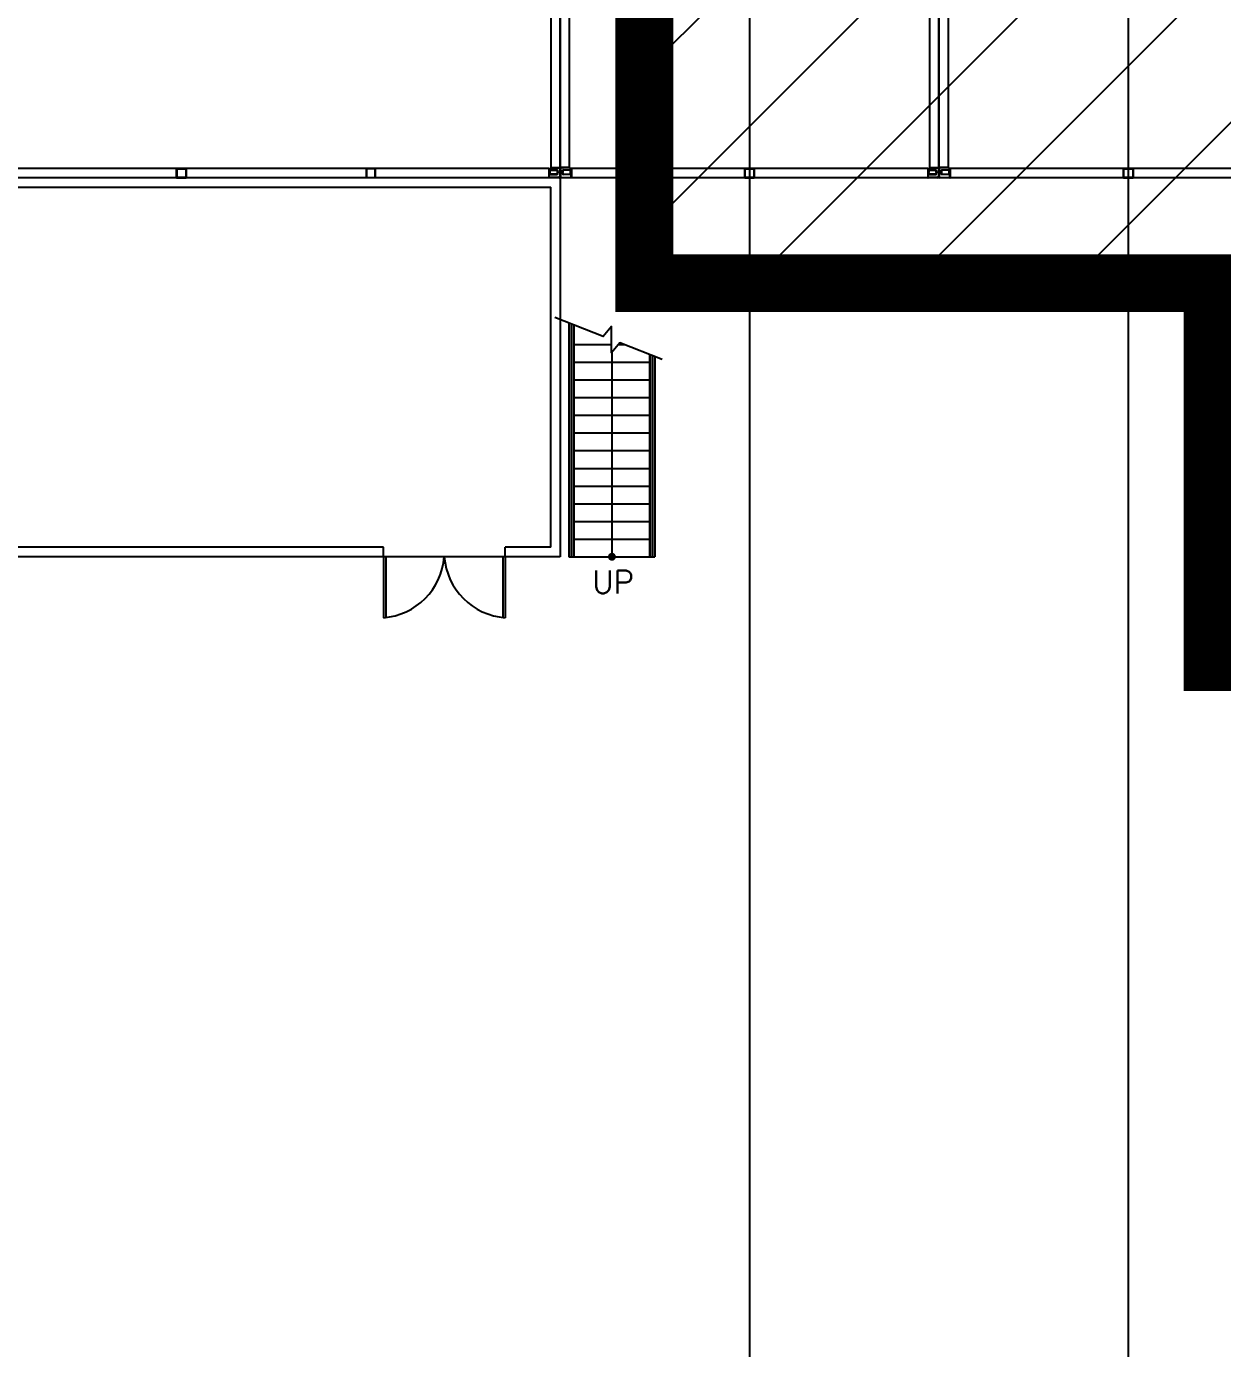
# Model space of a CAD drawing. Header units: millimetres. Extents: x 4080735 to 4152075, y -451436 to -400976.
# Drawn here: x 4144963 to 4146100, y -407620 to -406363 of the extents above; entities that cross this region are included whole.
import ezdxf
from ezdxf.enums import TextEntityAlignment as Align

# ---------------------------------------------------------------- set-up
doc = ezdxf.new("R2010")
doc.units = ezdxf.units.MM
doc.header["$LTSCALE"] = 60
for name, color, linetype in [('3', 3, 'Continuous'), ('DIM-SCALE', 7, 'Continuous'), ('SITE BOUNDARY-AP', 4, 'xxx')]:
    doc.layers.add(name, color=color, linetype=linetype)
doc.styles.add('Arial', font='arial.ttf')
doc.styles.add('RomanS', font='romans.shx', dxfattribs={"bigfont": 'whgtxt.shx'})
doc.styles.get("Standard").update_dxf_attribs({"font": 'romans.shx', "width": 0.75, "bigfont": 'whgtxt.shx'})
doc.linetypes.add('xxx', pattern='A,0.25,-0.022286,["xxx",Standard,S=0.1,R=0,X=0,Y=-0.035957],-0.221744', length=0.49403)
doc.dimstyles.new('일반도면_0050', dxfattribs={"dimtxt": 200, "dimasz": 200, "dimexe": 50, "dimexo": 250, "dimgap": 75, "dimtad": 1, "dimdec": 0, "dimzin": 0, "dimdsep": 46, "dimtxsty": 'Arial', "dimcen": -250, "dimclrd": 7, "dimclre": 7, "dimclrt": 2, "dimadec": 0, "dimazin": 0, "dimtfac": 1, "dimtdec": 0, "dimtix": 1, "dimtmove": 2, "dimatfit": 3, "dimfxl": 1, "dimtolj": 1, "dimtzin": 0, "dimarcsym": 0})

# ---------------------------------------------------------------- blocks, each defined once
blk = doc.blocks.new('KEY PLAN_NEW')
at = {"color": 253}
for p, q in [((-1706.86, -1435.18), (-1706.86, -1488.7)), ((-1703.86, -1431.94, 46), (-1703.86, -1491.94, 46)), ((-1700.86, -1488.7), (-1700.86, -1435.18)), ((-1586.86, -1435.18), (-1586.86, -1488.7)), ((-1580.86, -1488.7), (-1580.86, -1435.18)), ((-1707.42, -1488.94, 46), (-2000.3, -1488.94, 46)), ((-1825.36, -1491.94, 46), (-1825.36, -1488.94, 46)), ((-1822.36, -1488.94, 46), (-1825.36, -1488.94, 46)), ((-1825.24, -1489.06, 46), (-1822.48, -1489.06, 46)), ((-1825.24, -1489.06, 46), (-1822.48, -1489.06, 46)), ((-1825.24, -1491.82, 46), (-1825.24, -1489.06, 46)), ((-1822.48, -1489.06, 46), (-1822.48, -1491.82, 46)), ((-1822.36, -1488.94, 46), (-1822.36, -1491.94, 46)), ((-1765.36, -1488.94, 46), (-1765.36, -1491.94, 46)), ((-1765.36, -1488.94, 46), (-1762.36, -1488.94, 46)), ((-1762.48, -1489.06, 46), (-1765.24, -1489.06, 46)), ((-1762.48, -1489.06, 46), (-1765.24, -1489.06, 46)), ((-1765.24, -1489.06, 46), (-1765.24, -1491.82, 46)), ((-1762.48, -1491.82, 46), (-1762.48, -1489.06, 46)), ((-1762.36, -1491.94, 46), (-1762.36, -1488.94, 46)), ((-1707.42, -1488.94, 46), (-1706.86, -1488.94, 46)), ((-1706.86, -1488.7, 46), (-1706.86, -1488.94, 46)), ((-1700.86, -1488.7), (-1700.86, -1488.94)), ((-1700.3, -1488.94), (-1700.86, -1488.94)), ((-1587.42, -1488.94), (-1700.3, -1488.94)), ((-1645.36, -1491.94), (-1645.36, -1488.94)), ((-1642.36, -1488.94), (-1645.36, -1488.94)), ((-1645.24, -1489.06), (-1642.48, -1489.06)), ((-1645.24, -1489.06), (-1642.48, -1489.06)), ((-1645.24, -1491.82), (-1645.24, -1489.06)), ((-1642.48, -1489.06), (-1642.48, -1491.82)), ((-1642.36, -1488.94), (-1642.36, -1491.94)), ((-1587.42, -1488.94), (-1586.86, -1488.94)), ((-1586.86, -1488.7), (-1586.86, -1488.94)), ((-1580.86, -1488.7), (-1580.86, -1488.94)), ((-1580.3, -1488.94), (-1580.86, -1488.94)), ((-1287.42, -1488.94), (-1580.3, -1488.94)), ((-1525.36, -1491.94), (-1525.36, -1488.94)), ((-1522.36, -1488.94), (-1525.36, -1488.94)), ((-1525.24, -1489.06), (-1522.48, -1489.06)), ((-1525.24, -1489.06), (-1522.48, -1489.06)), ((-1525.24, -1491.82), (-1525.24, -1489.06)), ((-1522.48, -1489.06), (-1522.48, -1491.82)), ((-1522.36, -1488.94), (-1522.36, -1491.94)), ((-1703.86, -1491.94, 46), (-2123.86, -1491.94, 46)), ((-1825.36, -1491.94, 46), (-1822.36, -1491.94, 46)), ((-1822.48, -1491.82, 46), (-1825.24, -1491.82, 46)), ((-1762.36, -1491.94, 46), (-1765.36, -1491.94, 46)), ((-1765.24, -1491.82, 46), (-1762.48, -1491.82, 46)), ((-1703.86, -1491.94, 46), (-1703.86, -1611.94, 46)), ((-1645.36, -1491.94), (-1642.36, -1491.94)), ((-1642.48, -1491.82), (-1645.24, -1491.82)), ((-1525.36, -1491.94), (-1522.36, -1491.94)), ((-1522.48, -1491.82), (-1525.24, -1491.82)), ((-2120.86, -1494.94, 46), (-1706.86, -1494.94, 46)), ((-1706.86, -1608.94, 46), (-1706.86, -1494.94, 46)), ((-1700.33, -1538.2, 46), (-1700.33, -1611.94, 46)), ((-1699.61, -1538.48, 46), (-1699.61, -1611.94, 46)), ((-1699.46, -1544.74, 46), (-1687.62, -1544.74, 46)), ((-1685.35, -1544.74, 46), (-1683.63, -1544.74, 46)), ((-1687.46, -1547.21, 46), (-1687.46, -1611.94, 46)), ((-1675.31, -1548, 46), (-1675.31, -1611.94, 46)), ((-1674.6, -1548.28, 46), (-1674.6, -1611.94, 46)), ((-1699.46, -1550.34, 46), (-1675.46, -1550.34, 46)), ((-1699.46, -1555.94, 46), (-1675.46, -1555.94, 46)), ((-1699.46, -1561.54, 46), (-1675.46, -1561.54, 46)), ((-1699.46, -1567.14, 46), (-1675.46, -1567.14, 46)), ((-1699.46, -1572.74, 46), (-1675.46, -1572.74, 46)), ((-1699.46, -1578.34, 46), (-1675.46, -1578.34, 46)), ((-1699.46, -1583.94, 46), (-1675.46, -1583.94, 46)), ((-1699.46, -1589.54, 46), (-1675.46, -1589.54, 46)), ((-1699.46, -1595.14, 46), (-1675.46, -1595.14, 46)), ((-1699.46, -1600.74, 46), (-1675.46, -1600.74, 46)), ((-1699.46, -1606.34, 46), (-1675.46, -1606.34, 46)), ((-1703.86, -1611.94, 46), (-2123.86, -1611.94, 46)), ((-1759.86, -1608.94, 46), (-2120.86, -1608.94, 46)), ((-1759.86, -1611.94, 46), (-1759.86, -1608.94, 46)), ((-1759.86, -1611.94, 46), (-1759.86, -1631.24, 46)), ((-1759.06, -1611.94, 46), (-1759.06, -1631.17, 46)), ((-1722.06, -1611.94, 46), (-1722.06, -1631.17, 46)), ((-1706.86, -1608.94, 46), (-1721.26, -1608.94, 46)), ((-1721.26, -1611.94, 46), (-1721.26, -1608.94, 46)), ((-1721.26, -1611.94, 46), (-1721.26, -1631.24, 46))]:
    blk.add_line(p, q, dxfattribs=at)
at = {"color": 253, "linetype": 'Continuous'}
for p, q in [((-1707.42, -1488.94, 46), (-1707.42, -1491.94, 46)), ((-1707.3, -1491.82, 46), (-1707.3, -1488.94, 46)), ((-1704.76, -1489.41, 46), (-1707.02, -1489.41, 46)), ((-1706.96, -1489.53, 46), (-1704.83, -1489.53, 46)), ((-1706.86, -1488.7, 46), (-1703.86, -1488.7, 46)), ((-1706.86, -1488.82, 46), (-1703.98, -1488.82, 46)), ((-1703.98, -1488.7, 46), (-1703.98, -1488.82, 46)), ((-1703.86, -1488.82, 46), (-1703.98, -1488.82, 46)), ((-1703.98, -1488.82, 46), (-1703.98, -1491.53, 46)), ((-1700.86, -1488.7), (-1703.86, -1488.7)), ((-1703.86, -1488.82), (-1703.74, -1488.82)), ((-1703.74, -1488.7), (-1703.74, -1488.82)), ((-1700.86, -1488.82), (-1703.74, -1488.82)), ((-1703.74, -1488.82), (-1703.74, -1491.53)), ((-1702.96, -1489.41), (-1700.7, -1489.41)), ((-1700.77, -1489.53), (-1702.9, -1489.53)), ((-1700.42, -1491.82), (-1700.42, -1488.94)), ((-1700.3, -1488.94), (-1700.3, -1491.94)), ((-1587.42, -1488.94), (-1587.42, -1491.94)), ((-1587.3, -1491.82), (-1587.3, -1488.94)), ((-1584.76, -1489.41), (-1587.02, -1489.41)), ((-1586.96, -1489.53), (-1584.83, -1489.53)), ((-1586.86, -1488.7), (-1583.86, -1488.7)), ((-1586.86, -1488.82), (-1583.98, -1488.82)), ((-1583.98, -1488.7), (-1583.98, -1488.82)), ((-1583.86, -1488.82), (-1583.98, -1488.82)), ((-1583.98, -1488.82), (-1583.98, -1491.53)), ((-1580.86, -1488.7), (-1583.86, -1488.7)), ((-1583.86, -1488.82), (-1583.74, -1488.82)), ((-1583.74, -1488.7), (-1583.74, -1488.82)), ((-1580.86, -1488.82), (-1583.74, -1488.82)), ((-1583.74, -1488.82), (-1583.74, -1491.53)), ((-1582.96, -1489.41), (-1580.7, -1489.41)), ((-1580.77, -1489.53), (-1582.9, -1489.53)), ((-1580.42, -1491.82), (-1580.42, -1488.94)), ((-1580.3, -1488.94), (-1580.3, -1491.94)), ((-1707.42, -1491.82, 46), (-1707.3, -1491.82, 46)), ((-1707.3, -1491.82, 46), (-1707.3, -1491.94, 46)), ((-1704.27, -1491.82, 46), (-1707.3, -1491.82, 46)), ((-1707.02, -1490.92, 46), (-1704.76, -1490.92, 46)), ((-1704.83, -1490.8, 46), (-1706.96, -1490.8, 46)), ((-1704.27, -1491.82, 46), (-1704.27, -1491.94, 46)), ((-1703.98, -1491.53, 46), (-1703.86, -1491.53, 46)), ((-1703.98, -1491.82, 46), (-1703.98, -1491.82, 46)), ((-1703.98, -1491.82, 46), (-1703.98, -1491.82, 46)), ((-1703.74, -1491.53), (-1703.86, -1491.53)), ((-1703.74, -1491.82), (-1703.74, -1491.82)), ((-1703.74, -1491.82), (-1703.74, -1491.82)), ((-1703.45, -1491.82), (-1703.45, -1491.94)), ((-1703.45, -1491.82), (-1700.42, -1491.82)), ((-1700.7, -1490.92), (-1702.96, -1490.92)), ((-1702.9, -1490.8), (-1700.77, -1490.8)), ((-1700.3, -1491.82), (-1700.42, -1491.82)), ((-1700.42, -1491.82), (-1700.42, -1491.94)), ((-1587.42, -1491.82), (-1587.3, -1491.82)), ((-1587.3, -1491.82), (-1587.3, -1491.94)), ((-1584.27, -1491.82), (-1587.3, -1491.82)), ((-1587.02, -1490.92), (-1584.76, -1490.92)), ((-1584.83, -1490.8), (-1586.96, -1490.8)), ((-1584.27, -1491.82), (-1584.27, -1491.94)), ((-1583.98, -1491.53), (-1583.86, -1491.53)), ((-1583.98, -1491.82), (-1583.98, -1491.82)), ((-1583.98, -1491.82), (-1583.98, -1491.82)), ((-1583.74, -1491.53), (-1583.86, -1491.53)), ((-1583.74, -1491.82), (-1583.74, -1491.82)), ((-1583.74, -1491.82), (-1583.74, -1491.82)), ((-1583.45, -1491.82), (-1583.45, -1491.94)), ((-1583.45, -1491.82), (-1580.42, -1491.82)), ((-1580.7, -1490.92), (-1582.96, -1490.92)), ((-1582.9, -1490.8), (-1580.77, -1490.8)), ((-1580.3, -1491.82), (-1580.42, -1491.82)), ((-1580.42, -1491.82), (-1580.42, -1491.94))]:
    blk.add_line(p, q, dxfattribs=at)
at = {"color": 253}
for points in [[(-1703.86, -1491.94), (-1703.86, -1431.94), (-1583.86, -1431.94), (-1583.86, -1491.94)], [(-1583.86, -1491.94), (-1583.86, -1431.94), (-1283.86, -1431.94), (-1283.86, -1491.94)]]:
    blk.add_lwpolyline(points, close=True, dxfattribs=at)
at = {"color": 253, "elevation": 46}
for points in [[(-1703.86, -1491.94), (-2003.86, -1491.94)], [(-1671.55, -1549.48), (-1684.92, -1544.24), (-1687.62, -1547.4), (-1687.62, -1538.98), (-1690.28, -1542.14), (-1705.55, -1536.16)], [(-1701.06, -1537.92), (-1701.06, -1611.94)], [(-1699.46, -1611.94), (-1699.46, -1538.54)], [(-1675.46, -1611.94), (-1675.46, -1547.95)], [(-1673.86, -1548.57), (-1673.86, -1611.94)], [(-1701.06, -1611.94), (-1673.86, -1611.94)]]:
    blk.add_lwpolyline(points, dxfattribs=at)
blk.add_lwpolyline([(-1687.46, -1547.21, 0, 2, 0), (-1687.46, -1553.21, 0, 0, 0), (-1687.46, -1550.39, 0, 0, 0)], format="xyseb", dxfattribs=at)
at = {"color": 253, "const_width": 1.25, "elevation": 46}
blk.add_lwpolyline([(-1686.84, -1611.94, 1), (-1688.09, -1611.94, 1)], format="xyb", close=True, dxfattribs=at)
at = {"color": 253, "linetype": 'Continuous'}
for centre, radius, start, end in [((-1705.89, -1490.16, 46), 1.36, 146.2792, 213.7208), ((-1705.89, -1490.16, 46), 1.24, 149.1964, 210.8036), ((-1705.89, -1490.16, 46), 1.24, 329.1964, 30.8036), ((-1705.89, -1490.16, 46), 1.36, 326.2792, 33.7208), ((-1703.98, -1488.82, 46), 0.12, 0, 90), ((-1703.74, -1488.82), 0.12, 90, 180), ((-1701.83, -1490.16), 1.36, 146.2792, 213.7208), ((-1701.83, -1490.16), 1.24, 149.1964, 210.8036), ((-1701.83, -1490.16), 1.24, 329.1964, 30.8036), ((-1701.83, -1490.16), 1.36, 326.2792, 33.7208), ((-1585.89, -1490.16), 1.36, 146.2792, 213.7208), ((-1585.89, -1490.16), 1.24, 149.1964, 210.8036), ((-1585.89, -1490.16), 1.24, 329.1964, 30.8036), ((-1585.89, -1490.16), 1.36, 326.2792, 33.7208), ((-1583.98, -1488.82), 0.12, 0, 90), ((-1583.74, -1488.82), 0.12, 90, 180), ((-1581.83, -1490.16), 1.36, 146.2792, 213.7208), ((-1581.83, -1490.16), 1.24, 149.1964, 210.8036), ((-1581.83, -1490.16), 1.24, 329.1964, 30.8036), ((-1581.83, -1490.16), 1.36, 326.2792, 33.7208), ((-1707.3, -1491.82, 46), 0.12, 180, 270), ((-1704.27, -1491.53, 46), 0.41, 270, 0), ((-1704.27, -1491.53, 46), 0.29, 270, 0), ((-1703.45, -1491.53), 0.41, 180, 270), ((-1703.45, -1491.53), 0.29, 180, 270), ((-1700.42, -1491.82), 0.12, 270, 0), ((-1587.3, -1491.82), 0.12, 180, 270), ((-1584.27, -1491.53), 0.41, 270, 0), ((-1584.27, -1491.53), 0.29, 270, 0), ((-1583.45, -1491.53), 0.41, 180, 270), ((-1583.45, -1491.53), 0.29, 180, 270), ((-1580.42, -1491.82), 0.12, 270, 0)]:
    blk.add_arc(centre, radius, start, end, dxfattribs=at)
at = {"color": 253}
for centre, start, end in [((-1761.42, -1610.39, 46), 274.2611, 355.7389), ((-1719.71, -1610.39, 46), 184.2611, 265.7389)]:
    blk.add_arc(centre, 20.91, start, end, dxfattribs=at)
at = {"color": 253, "linetype": 'Continuous'}
for points, knots in [([(-1706.96, -1489.53, 46), (-1706.96, -1489.53, 46), (-1706.96, -1489.53, 46), (-1706.96, -1489.53, 46), (-1706.96, -1489.53, 46), (-1706.96, -1489.53, 46), (-1706.96, -1489.52, 46), (-1706.96, -1489.52, 46), (-1706.96, -1489.52, 46), (-1706.96, -1489.52, 46), (-1706.96, -1489.52, 46), (-1706.96, -1489.52, 46), (-1706.96, -1489.52, 46), (-1706.96, -1489.51, 46), (-1706.97, -1489.51, 46), (-1706.97, -1489.51, 46), (-1706.97, -1489.51, 46), (-1706.97, -1489.51, 46), (-1706.97, -1489.51, 46), (-1706.97, -1489.51, 46), (-1706.97, -1489.5, 46), (-1706.97, -1489.5, 46), (-1706.98, -1489.5, 46), (-1706.98, -1489.49, 46), (-1706.98, -1489.49, 46), (-1706.98, -1489.49, 46), (-1706.98, -1489.49, 46), (-1706.98, -1489.48, 46), (-1706.98, -1489.48, 46), (-1706.98, -1489.48, 46), (-1706.98, -1489.48, 46), (-1706.99, -1489.48, 46), (-1706.99, -1489.47, 46), (-1706.99, -1489.47, 46), (-1707, -1489.46, 46), (-1707, -1489.46, 46), (-1707, -1489.45, 46), (-1707, -1489.45, 46), (-1707, -1489.45, 46), (-1707, -1489.45, 46), (-1707, -1489.45, 46), (-1707, -1489.44, 46), (-1707.01, -1489.44, 46), (-1707.01, -1489.43, 46), (-1707.01, -1489.43, 46), (-1707.02, -1489.42, 46), (-1707.02, -1489.42, 46), (-1707.02, -1489.42, 46), (-1707.02, -1489.41, 46), (-1707.02, -1489.41, 46), (-1707.02, -1489.41, 46), (-1707.02, -1489.41, 46), (-1707.02, -1489.41, 46), (-1707.02, -1489.41, 46)], [0, 0, 0, 0, 0.06206, 0.12459, 0.12459, 0.155854, 0.155854, 0.171487, 0.171487, 0.187119, 0.187119, 0.249648, 0.249648, 0.312178, 0.312178, 0.343442, 0.343442, 0.359075, 0.359075, 0.374707, 0.374707, 0.437236, 0.437236, 0.499766, 0.499766, 0.53103, 0.53103, 0.546663, 0.546663, 0.562295, 0.562295, 0.624824, 0.624824, 0.687353, 0.687353, 0.749883, 0.749883, 0.765515, 0.765515, 0.781147, 0.781147, 0.812412, 0.812412, 0.874941, 0.874941, 0.937471, 0.937471, 0.968735, 0.968735, 0.984368, 0.992184, 0.992184, 1, 1, 1, 1]), ([(-1704.83, -1489.53, 46), (-1704.83, -1489.53, 46), (-1704.83, -1489.53, 46), (-1704.83, -1489.53, 46), (-1704.82, -1489.53, 46), (-1704.82, -1489.53, 46), (-1704.82, -1489.52, 46), (-1704.82, -1489.52, 46), (-1704.82, -1489.52, 46), (-1704.82, -1489.52, 46), (-1704.82, -1489.52, 46), (-1704.82, -1489.52, 46), (-1704.82, -1489.52, 46), (-1704.82, -1489.51, 46), (-1704.82, -1489.51, 46), (-1704.82, -1489.51, 46), (-1704.82, -1489.51, 46), (-1704.82, -1489.51, 46), (-1704.81, -1489.51, 46), (-1704.81, -1489.51, 46), (-1704.81, -1489.5, 46), (-1704.81, -1489.5, 46), (-1704.81, -1489.5, 46), (-1704.81, -1489.49, 46), (-1704.8, -1489.49, 46), (-1704.8, -1489.49, 46), (-1704.8, -1489.49, 46), (-1704.8, -1489.48, 46), (-1704.8, -1489.48, 46), (-1704.8, -1489.48, 46), (-1704.8, -1489.48, 46), (-1704.8, -1489.48, 46), (-1704.79, -1489.47, 46), (-1704.79, -1489.47, 46), (-1704.79, -1489.46, 46), (-1704.79, -1489.46, 46), (-1704.78, -1489.45, 46), (-1704.78, -1489.45, 46), (-1704.78, -1489.45, 46), (-1704.78, -1489.45, 46), (-1704.78, -1489.45, 46), (-1704.78, -1489.44, 46), (-1704.78, -1489.44, 46), (-1704.77, -1489.43, 46), (-1704.77, -1489.43, 46), (-1704.77, -1489.42, 46), (-1704.77, -1489.42, 46), (-1704.76, -1489.42, 46), (-1704.76, -1489.41, 46), (-1704.76, -1489.41, 46), (-1704.76, -1489.41, 46), (-1704.76, -1489.41, 46), (-1704.76, -1489.41, 46), (-1704.76, -1489.41, 46)], [0, 0, 0, 0, 0.06206, 0.12459, 0.12459, 0.155854, 0.155854, 0.171487, 0.171487, 0.187119, 0.187119, 0.249648, 0.249648, 0.312178, 0.312178, 0.343442, 0.343442, 0.359075, 0.359075, 0.374707, 0.374707, 0.437236, 0.437236, 0.499766, 0.499766, 0.53103, 0.53103, 0.546663, 0.546663, 0.562295, 0.562295, 0.624824, 0.624824, 0.687353, 0.687353, 0.749883, 0.749883, 0.765515, 0.765515, 0.781147, 0.781147, 0.812412, 0.812412, 0.874941, 0.874941, 0.937471, 0.937471, 0.968735, 0.968735, 0.984368, 0.992184, 0.992184, 1, 1, 1, 1]), ([(-1702.9, -1489.53), (-1702.9, -1489.53, 46), (-1702.9, -1489.53, 46), (-1702.9, -1489.53, 46), (-1702.9, -1489.53, 46), (-1702.9, -1489.53, 46), (-1702.9, -1489.52, 46), (-1702.9, -1489.52, 46), (-1702.9, -1489.52, 46), (-1702.9, -1489.52, 46), (-1702.9, -1489.52, 46), (-1702.9, -1489.52, 46), (-1702.9, -1489.52, 46), (-1702.9, -1489.51, 46), (-1702.91, -1489.51, 46), (-1702.91, -1489.51, 46), (-1702.91, -1489.51, 46), (-1702.91, -1489.51, 46), (-1702.91, -1489.51, 46), (-1702.91, -1489.51, 46), (-1702.91, -1489.5, 46), (-1702.91, -1489.5, 46), (-1702.92, -1489.5, 46), (-1702.92, -1489.49, 46), (-1702.92, -1489.49, 46), (-1702.92, -1489.49, 46), (-1702.92, -1489.49, 46), (-1702.92, -1489.48, 46), (-1702.92, -1489.48, 46), (-1702.92, -1489.48, 46), (-1702.92, -1489.48, 46), (-1702.93, -1489.48, 46), (-1702.93, -1489.47, 46), (-1702.93, -1489.47, 46), (-1702.94, -1489.46, 46), (-1702.94, -1489.46, 46), (-1702.94, -1489.45, 46), (-1702.94, -1489.45, 46), (-1702.94, -1489.45, 46), (-1702.94, -1489.45, 46), (-1702.94, -1489.45, 46), (-1702.94, -1489.44, 46), (-1702.95, -1489.44, 46), (-1702.95, -1489.43, 46), (-1702.95, -1489.43, 46), (-1702.95, -1489.42, 46), (-1702.96, -1489.42, 46), (-1702.96, -1489.42, 46), (-1702.96, -1489.41, 46), (-1702.96, -1489.41, 46), (-1702.96, -1489.41, 46), (-1702.96, -1489.41, 46), (-1702.96, -1489.41, 46), (-1702.96, -1489.41, 46)], [0, 0, 0, 0, 0.06206, 0.12459, 0.12459, 0.155854, 0.155854, 0.171487, 0.171487, 0.187119, 0.187119, 0.249648, 0.249648, 0.312178, 0.312178, 0.343442, 0.343442, 0.359075, 0.359075, 0.374707, 0.374707, 0.437236, 0.437236, 0.499766, 0.499766, 0.53103, 0.53103, 0.546663, 0.546663, 0.562295, 0.562295, 0.624824, 0.624824, 0.687353, 0.687353, 0.749883, 0.749883, 0.765515, 0.765515, 0.781147, 0.781147, 0.812412, 0.812412, 0.874941, 0.874941, 0.937471, 0.937471, 0.968735, 0.968735, 0.984368, 0.992184, 0.992184, 1, 1, 1, 1]), ([(-1700.77, -1489.53), (-1700.77, -1489.53, 46), (-1700.77, -1489.53, 46), (-1700.77, -1489.53, 46), (-1700.76, -1489.53, 46), (-1700.76, -1489.53, 46), (-1700.76, -1489.52, 46), (-1700.76, -1489.52, 46), (-1700.76, -1489.52, 46), (-1700.76, -1489.52, 46), (-1700.76, -1489.52, 46), (-1700.76, -1489.52, 46), (-1700.76, -1489.52, 46), (-1700.76, -1489.51, 46), (-1700.76, -1489.51, 46), (-1700.76, -1489.51, 46), (-1700.76, -1489.51, 46), (-1700.76, -1489.51, 46), (-1700.75, -1489.51, 46), (-1700.75, -1489.51, 46), (-1700.75, -1489.5, 46), (-1700.75, -1489.5, 46), (-1700.75, -1489.5, 46), (-1700.75, -1489.49, 46), (-1700.74, -1489.49, 46), (-1700.74, -1489.49, 46), (-1700.74, -1489.49, 46), (-1700.74, -1489.48, 46), (-1700.74, -1489.48, 46), (-1700.74, -1489.48, 46), (-1700.74, -1489.48, 46), (-1700.74, -1489.48, 46), (-1700.73, -1489.47, 46), (-1700.73, -1489.47, 46), (-1700.73, -1489.46, 46), (-1700.73, -1489.46, 46), (-1700.72, -1489.45, 46), (-1700.72, -1489.45, 46), (-1700.72, -1489.45, 46), (-1700.72, -1489.45, 46), (-1700.72, -1489.45, 46), (-1700.72, -1489.44, 46), (-1700.72, -1489.44, 46), (-1700.71, -1489.43, 46), (-1700.71, -1489.43, 46), (-1700.71, -1489.42, 46), (-1700.71, -1489.42, 46), (-1700.7, -1489.42, 46), (-1700.7, -1489.41, 46), (-1700.7, -1489.41, 46), (-1700.7, -1489.41, 46), (-1700.7, -1489.41, 46), (-1700.7, -1489.41, 46), (-1700.7, -1489.41, 46)], [0, 0, 0, 0, 0.06206, 0.12459, 0.12459, 0.155854, 0.155854, 0.171487, 0.171487, 0.187119, 0.187119, 0.249648, 0.249648, 0.312178, 0.312178, 0.343442, 0.343442, 0.359075, 0.359075, 0.374707, 0.374707, 0.437236, 0.437236, 0.499766, 0.499766, 0.53103, 0.53103, 0.546663, 0.546663, 0.562295, 0.562295, 0.624824, 0.624824, 0.687353, 0.687353, 0.749883, 0.749883, 0.765515, 0.765515, 0.781147, 0.781147, 0.812412, 0.812412, 0.874941, 0.874941, 0.937471, 0.937471, 0.968735, 0.968735, 0.984368, 0.992184, 0.992184, 1, 1, 1, 1]), ([(-1586.96, -1489.53), (-1586.96, -1489.53, 46), (-1586.96, -1489.53, 46), (-1586.96, -1489.53, 46), (-1586.96, -1489.53, 46), (-1586.96, -1489.53, 46), (-1586.96, -1489.52, 46), (-1586.96, -1489.52, 46), (-1586.96, -1489.52, 46), (-1586.96, -1489.52, 46), (-1586.96, -1489.52, 46), (-1586.96, -1489.52, 46), (-1586.96, -1489.52, 46), (-1586.96, -1489.51, 46), (-1586.97, -1489.51, 46), (-1586.97, -1489.51, 46), (-1586.97, -1489.51, 46), (-1586.97, -1489.51, 46), (-1586.97, -1489.51, 46), (-1586.97, -1489.51, 46), (-1586.97, -1489.5, 46), (-1586.97, -1489.5, 46), (-1586.98, -1489.5, 46), (-1586.98, -1489.49, 46), (-1586.98, -1489.49, 46), (-1586.98, -1489.49, 46), (-1586.98, -1489.49, 46), (-1586.98, -1489.48, 46), (-1586.98, -1489.48, 46), (-1586.98, -1489.48, 46), (-1586.98, -1489.48, 46), (-1586.99, -1489.48, 46), (-1586.99, -1489.47, 46), (-1586.99, -1489.47, 46), (-1587, -1489.46, 46), (-1587, -1489.46, 46), (-1587, -1489.45, 46), (-1587, -1489.45, 46), (-1587, -1489.45, 46), (-1587, -1489.45, 46), (-1587, -1489.45, 46), (-1587, -1489.44, 46), (-1587.01, -1489.44, 46), (-1587.01, -1489.43, 46), (-1587.01, -1489.43, 46), (-1587.02, -1489.42, 46), (-1587.02, -1489.42, 46), (-1587.02, -1489.42, 46), (-1587.02, -1489.41, 46), (-1587.02, -1489.41, 46), (-1587.02, -1489.41, 46), (-1587.02, -1489.41, 46), (-1587.02, -1489.41, 46), (-1587.02, -1489.41, 46)], [0, 0, 0, 0, 0.06206, 0.12459, 0.12459, 0.155854, 0.155854, 0.171487, 0.171487, 0.187119, 0.187119, 0.249648, 0.249648, 0.312178, 0.312178, 0.343442, 0.343442, 0.359075, 0.359075, 0.374707, 0.374707, 0.437236, 0.437236, 0.499766, 0.499766, 0.53103, 0.53103, 0.546663, 0.546663, 0.562295, 0.562295, 0.624824, 0.624824, 0.687353, 0.687353, 0.749883, 0.749883, 0.765515, 0.765515, 0.781147, 0.781147, 0.812412, 0.812412, 0.874941, 0.874941, 0.937471, 0.937471, 0.968735, 0.968735, 0.984368, 0.992184, 0.992184, 1, 1, 1, 1]), ([(-1584.83, -1489.53), (-1584.83, -1489.53, 46), (-1584.83, -1489.53, 46), (-1584.83, -1489.53, 46), (-1584.82, -1489.53, 46), (-1584.82, -1489.53, 46), (-1584.82, -1489.52, 46), (-1584.82, -1489.52, 46), (-1584.82, -1489.52, 46), (-1584.82, -1489.52, 46), (-1584.82, -1489.52, 46), (-1584.82, -1489.52, 46), (-1584.82, -1489.52, 46), (-1584.82, -1489.51, 46), (-1584.82, -1489.51, 46), (-1584.82, -1489.51, 46), (-1584.82, -1489.51, 46), (-1584.82, -1489.51, 46), (-1584.81, -1489.51, 46), (-1584.81, -1489.51, 46), (-1584.81, -1489.5, 46), (-1584.81, -1489.5, 46), (-1584.81, -1489.5, 46), (-1584.81, -1489.49, 46), (-1584.8, -1489.49, 46), (-1584.8, -1489.49, 46), (-1584.8, -1489.49, 46), (-1584.8, -1489.48, 46), (-1584.8, -1489.48, 46), (-1584.8, -1489.48, 46), (-1584.8, -1489.48, 46), (-1584.8, -1489.48, 46), (-1584.79, -1489.47, 46), (-1584.79, -1489.47, 46), (-1584.79, -1489.46, 46), (-1584.79, -1489.46, 46), (-1584.78, -1489.45, 46), (-1584.78, -1489.45, 46), (-1584.78, -1489.45, 46), (-1584.78, -1489.45, 46), (-1584.78, -1489.45, 46), (-1584.78, -1489.44, 46), (-1584.78, -1489.44, 46), (-1584.77, -1489.43, 46), (-1584.77, -1489.43, 46), (-1584.77, -1489.42, 46), (-1584.77, -1489.42, 46), (-1584.76, -1489.42, 46), (-1584.76, -1489.41, 46), (-1584.76, -1489.41, 46), (-1584.76, -1489.41, 46), (-1584.76, -1489.41, 46), (-1584.76, -1489.41, 46), (-1584.76, -1489.41, 46)], [0, 0, 0, 0, 0.06206, 0.12459, 0.12459, 0.155854, 0.155854, 0.171487, 0.171487, 0.187119, 0.187119, 0.249648, 0.249648, 0.312178, 0.312178, 0.343442, 0.343442, 0.359075, 0.359075, 0.374707, 0.374707, 0.437236, 0.437236, 0.499766, 0.499766, 0.53103, 0.53103, 0.546663, 0.546663, 0.562295, 0.562295, 0.624824, 0.624824, 0.687353, 0.687353, 0.749883, 0.749883, 0.765515, 0.765515, 0.781147, 0.781147, 0.812412, 0.812412, 0.874941, 0.874941, 0.937471, 0.937471, 0.968735, 0.968735, 0.984368, 0.992184, 0.992184, 1, 1, 1, 1]), ([(-1582.9, -1489.53), (-1582.9, -1489.53, 46), (-1582.9, -1489.53, 46), (-1582.9, -1489.53, 46), (-1582.9, -1489.53, 46), (-1582.9, -1489.53, 46), (-1582.9, -1489.52, 46), (-1582.9, -1489.52, 46), (-1582.9, -1489.52, 46), (-1582.9, -1489.52, 46), (-1582.9, -1489.52, 46), (-1582.9, -1489.52, 46), (-1582.9, -1489.52, 46), (-1582.9, -1489.51, 46), (-1582.91, -1489.51, 46), (-1582.91, -1489.51, 46), (-1582.91, -1489.51, 46), (-1582.91, -1489.51, 46), (-1582.91, -1489.51, 46), (-1582.91, -1489.51, 46), (-1582.91, -1489.5, 46), (-1582.91, -1489.5, 46), (-1582.92, -1489.5, 46), (-1582.92, -1489.49, 46), (-1582.92, -1489.49, 46), (-1582.92, -1489.49, 46), (-1582.92, -1489.49, 46), (-1582.92, -1489.48, 46), (-1582.92, -1489.48, 46), (-1582.92, -1489.48, 46), (-1582.92, -1489.48, 46), (-1582.93, -1489.48, 46), (-1582.93, -1489.47, 46), (-1582.93, -1489.47, 46), (-1582.94, -1489.46, 46), (-1582.94, -1489.46, 46), (-1582.94, -1489.45, 46), (-1582.94, -1489.45, 46), (-1582.94, -1489.45, 46), (-1582.94, -1489.45, 46), (-1582.94, -1489.45, 46), (-1582.94, -1489.44, 46), (-1582.95, -1489.44, 46), (-1582.95, -1489.43, 46), (-1582.95, -1489.43, 46), (-1582.95, -1489.42, 46), (-1582.96, -1489.42, 46), (-1582.96, -1489.42, 46), (-1582.96, -1489.41, 46), (-1582.96, -1489.41, 46), (-1582.96, -1489.41, 46), (-1582.96, -1489.41, 46), (-1582.96, -1489.41, 46), (-1582.96, -1489.41, 46)], [0, 0, 0, 0, 0.06206, 0.12459, 0.12459, 0.155854, 0.155854, 0.171487, 0.171487, 0.187119, 0.187119, 0.249648, 0.249648, 0.312178, 0.312178, 0.343442, 0.343442, 0.359075, 0.359075, 0.374707, 0.374707, 0.437236, 0.437236, 0.499766, 0.499766, 0.53103, 0.53103, 0.546663, 0.546663, 0.562295, 0.562295, 0.624824, 0.624824, 0.687353, 0.687353, 0.749883, 0.749883, 0.765515, 0.765515, 0.781147, 0.781147, 0.812412, 0.812412, 0.874941, 0.874941, 0.937471, 0.937471, 0.968735, 0.968735, 0.984368, 0.992184, 0.992184, 1, 1, 1, 1]), ([(-1580.77, -1489.53), (-1580.77, -1489.53, 46), (-1580.77, -1489.53, 46), (-1580.77, -1489.53, 46), (-1580.76, -1489.53, 46), (-1580.76, -1489.53, 46), (-1580.76, -1489.52, 46), (-1580.76, -1489.52, 46), (-1580.76, -1489.52, 46), (-1580.76, -1489.52, 46), (-1580.76, -1489.52, 46), (-1580.76, -1489.52, 46), (-1580.76, -1489.52, 46), (-1580.76, -1489.51, 46), (-1580.76, -1489.51, 46), (-1580.76, -1489.51, 46), (-1580.76, -1489.51, 46), (-1580.76, -1489.51, 46), (-1580.75, -1489.51, 46), (-1580.75, -1489.51, 46), (-1580.75, -1489.5, 46), (-1580.75, -1489.5, 46), (-1580.75, -1489.5, 46), (-1580.75, -1489.49, 46), (-1580.74, -1489.49, 46), (-1580.74, -1489.49, 46), (-1580.74, -1489.49, 46), (-1580.74, -1489.48, 46), (-1580.74, -1489.48, 46), (-1580.74, -1489.48, 46), (-1580.74, -1489.48, 46), (-1580.74, -1489.48, 46), (-1580.73, -1489.47, 46), (-1580.73, -1489.47, 46), (-1580.73, -1489.46, 46), (-1580.73, -1489.46, 46), (-1580.72, -1489.45, 46), (-1580.72, -1489.45, 46), (-1580.72, -1489.45, 46), (-1580.72, -1489.45, 46), (-1580.72, -1489.45, 46), (-1580.72, -1489.44, 46), (-1580.72, -1489.44, 46), (-1580.71, -1489.43, 46), (-1580.71, -1489.43, 46), (-1580.71, -1489.42, 46), (-1580.71, -1489.42, 46), (-1580.7, -1489.42, 46), (-1580.7, -1489.41, 46), (-1580.7, -1489.41, 46), (-1580.7, -1489.41, 46), (-1580.7, -1489.41, 46), (-1580.7, -1489.41, 46), (-1580.7, -1489.41, 46)], [0, 0, 0, 0, 0.06206, 0.12459, 0.12459, 0.155854, 0.155854, 0.171487, 0.171487, 0.187119, 0.187119, 0.249648, 0.249648, 0.312178, 0.312178, 0.343442, 0.343442, 0.359075, 0.359075, 0.374707, 0.374707, 0.437236, 0.437236, 0.499766, 0.499766, 0.53103, 0.53103, 0.546663, 0.546663, 0.562295, 0.562295, 0.624824, 0.624824, 0.687353, 0.687353, 0.749883, 0.749883, 0.765515, 0.765515, 0.781147, 0.781147, 0.812412, 0.812412, 0.874941, 0.874941, 0.937471, 0.937471, 0.968735, 0.968735, 0.984368, 0.992184, 0.992184, 1, 1, 1, 1]), ([(-1707.02, -1490.92, 46), (-1707.02, -1490.92, 46), (-1707.02, -1490.92, 46), (-1707.02, -1490.92, 46), (-1707.02, -1490.92, 46), (-1707.02, -1490.91, 46), (-1707.02, -1490.91, 46), (-1707.02, -1490.91, 46), (-1707.02, -1490.9, 46), (-1707.01, -1490.9, 46), (-1707.01, -1490.89, 46), (-1707.01, -1490.89, 46), (-1707, -1490.88, 46), (-1707, -1490.88, 46), (-1707, -1490.88, 46), (-1707, -1490.88, 46), (-1707, -1490.88, 46), (-1707, -1490.88, 46), (-1707, -1490.87, 46), (-1707, -1490.87, 46), (-1706.99, -1490.86, 46), (-1706.99, -1490.86, 46), (-1706.99, -1490.85, 46), (-1706.98, -1490.85, 46), (-1706.98, -1490.84, 46), (-1706.98, -1490.84, 46), (-1706.98, -1490.84, 46), (-1706.98, -1490.84, 46), (-1706.98, -1490.84, 46), (-1706.98, -1490.84, 46), (-1706.98, -1490.83, 46), (-1706.98, -1490.83, 46), (-1706.97, -1490.83, 46), (-1706.97, -1490.82, 46), (-1706.97, -1490.82, 46), (-1706.97, -1490.82, 46), (-1706.97, -1490.82, 46), (-1706.97, -1490.82, 46), (-1706.97, -1490.82, 46), (-1706.97, -1490.82, 46), (-1706.96, -1490.81, 46), (-1706.96, -1490.81, 46), (-1706.96, -1490.81, 46), (-1706.96, -1490.81, 46), (-1706.96, -1490.8, 46), (-1706.96, -1490.8, 46), (-1706.96, -1490.8, 46), (-1706.96, -1490.8, 46), (-1706.96, -1490.8, 46), (-1706.96, -1490.8, 46), (-1706.96, -1490.8, 46), (-1706.96, -1490.8, 46), (-1706.96, -1490.8, 46), (-1706.96, -1490.8, 46)], [0, 0, 0, 0, 0.00782, 0.00782, 0.015639, 0.031279, 0.031279, 0.062557, 0.062557, 0.125114, 0.125114, 0.187671, 0.187671, 0.21895, 0.21895, 0.234589, 0.234589, 0.250228, 0.250228, 0.312785, 0.312785, 0.375342, 0.375342, 0.437899, 0.437899, 0.453538, 0.453538, 0.469178, 0.469178, 0.500456, 0.500456, 0.563013, 0.563013, 0.62557, 0.62557, 0.641209, 0.641209, 0.656849, 0.656849, 0.688127, 0.688127, 0.750684, 0.750684, 0.813241, 0.813241, 0.828881, 0.828881, 0.84452, 0.84452, 0.875798, 0.875798, 0.938355, 1, 1, 1, 1]), ([(-1704.76, -1490.92, 46), (-1704.76, -1490.92, 46), (-1704.76, -1490.92, 46), (-1704.76, -1490.92, 46), (-1704.76, -1490.92, 46), (-1704.76, -1490.91, 46), (-1704.76, -1490.91, 46), (-1704.77, -1490.91, 46), (-1704.77, -1490.9, 46), (-1704.77, -1490.9, 46), (-1704.77, -1490.89, 46), (-1704.78, -1490.89, 46), (-1704.78, -1490.88, 46), (-1704.78, -1490.88, 46), (-1704.78, -1490.88, 46), (-1704.78, -1490.88, 46), (-1704.78, -1490.88, 46), (-1704.78, -1490.88, 46), (-1704.79, -1490.87, 46), (-1704.79, -1490.87, 46), (-1704.79, -1490.86, 46), (-1704.79, -1490.86, 46), (-1704.8, -1490.85, 46), (-1704.8, -1490.85, 46), (-1704.8, -1490.84, 46), (-1704.8, -1490.84, 46), (-1704.8, -1490.84, 46), (-1704.8, -1490.84, 46), (-1704.8, -1490.84, 46), (-1704.8, -1490.84, 46), (-1704.81, -1490.83, 46), (-1704.81, -1490.83, 46), (-1704.81, -1490.83, 46), (-1704.81, -1490.82, 46), (-1704.81, -1490.82, 46), (-1704.81, -1490.82, 46), (-1704.82, -1490.82, 46), (-1704.82, -1490.82, 46), (-1704.82, -1490.82, 46), (-1704.82, -1490.82, 46), (-1704.82, -1490.81, 46), (-1704.82, -1490.81, 46), (-1704.82, -1490.81, 46), (-1704.82, -1490.81, 46), (-1704.82, -1490.8, 46), (-1704.82, -1490.8, 46), (-1704.82, -1490.8, 46), (-1704.82, -1490.8, 46), (-1704.82, -1490.8, 46), (-1704.82, -1490.8, 46), (-1704.83, -1490.8, 46), (-1704.83, -1490.8, 46), (-1704.83, -1490.8, 46), (-1704.83, -1490.8, 46)], [0, 0, 0, 0, 0.00782, 0.00782, 0.015639, 0.031279, 0.031279, 0.062557, 0.062557, 0.125114, 0.125114, 0.187671, 0.187671, 0.21895, 0.21895, 0.234589, 0.234589, 0.250228, 0.250228, 0.312785, 0.312785, 0.375342, 0.375342, 0.437899, 0.437899, 0.453538, 0.453538, 0.469178, 0.469178, 0.500456, 0.500456, 0.563013, 0.563013, 0.62557, 0.62557, 0.641209, 0.641209, 0.656849, 0.656849, 0.688127, 0.688127, 0.750684, 0.750684, 0.813241, 0.813241, 0.828881, 0.828881, 0.84452, 0.84452, 0.875798, 0.875798, 0.938355, 1, 1, 1, 1]), ([(-1702.96, -1490.92), (-1702.96, -1490.92, 46), (-1702.96, -1490.92, 46), (-1702.96, -1490.92, 46), (-1702.96, -1490.92, 46), (-1702.96, -1490.91, 46), (-1702.96, -1490.91, 46), (-1702.96, -1490.91, 46), (-1702.95, -1490.9, 46), (-1702.95, -1490.9, 46), (-1702.95, -1490.89, 46), (-1702.95, -1490.89, 46), (-1702.94, -1490.88, 46), (-1702.94, -1490.88, 46), (-1702.94, -1490.88, 46), (-1702.94, -1490.88, 46), (-1702.94, -1490.88, 46), (-1702.94, -1490.88, 46), (-1702.94, -1490.87, 46), (-1702.94, -1490.87, 46), (-1702.93, -1490.86, 46), (-1702.93, -1490.86, 46), (-1702.93, -1490.85, 46), (-1702.92, -1490.85, 46), (-1702.92, -1490.84, 46), (-1702.92, -1490.84, 46), (-1702.92, -1490.84, 46), (-1702.92, -1490.84, 46), (-1702.92, -1490.84, 46), (-1702.92, -1490.84, 46), (-1702.92, -1490.83, 46), (-1702.92, -1490.83, 46), (-1702.91, -1490.83, 46), (-1702.91, -1490.82, 46), (-1702.91, -1490.82, 46), (-1702.91, -1490.82, 46), (-1702.91, -1490.82, 46), (-1702.91, -1490.82, 46), (-1702.91, -1490.82, 46), (-1702.91, -1490.82, 46), (-1702.9, -1490.81, 46), (-1702.9, -1490.81, 46), (-1702.9, -1490.81, 46), (-1702.9, -1490.81, 46), (-1702.9, -1490.8, 46), (-1702.9, -1490.8, 46), (-1702.9, -1490.8, 46), (-1702.9, -1490.8, 46), (-1702.9, -1490.8, 46), (-1702.9, -1490.8, 46), (-1702.9, -1490.8, 46), (-1702.9, -1490.8, 46), (-1702.9, -1490.8, 46), (-1702.9, -1490.8, 46)], [0, 0, 0, 0, 0.00782, 0.00782, 0.015639, 0.031279, 0.031279, 0.062557, 0.062557, 0.125114, 0.125114, 0.187671, 0.187671, 0.21895, 0.21895, 0.234589, 0.234589, 0.250228, 0.250228, 0.312785, 0.312785, 0.375342, 0.375342, 0.437899, 0.437899, 0.453538, 0.453538, 0.469178, 0.469178, 0.500456, 0.500456, 0.563013, 0.563013, 0.62557, 0.62557, 0.641209, 0.641209, 0.656849, 0.656849, 0.688127, 0.688127, 0.750684, 0.750684, 0.813241, 0.813241, 0.828881, 0.828881, 0.84452, 0.84452, 0.875798, 0.875798, 0.938355, 1, 1, 1, 1]), ([(-1700.7, -1490.92), (-1700.7, -1490.92, 46), (-1700.7, -1490.92, 46), (-1700.7, -1490.92, 46), (-1700.7, -1490.92, 46), (-1700.7, -1490.91, 46), (-1700.7, -1490.91, 46), (-1700.71, -1490.91, 46), (-1700.71, -1490.9, 46), (-1700.71, -1490.9, 46), (-1700.71, -1490.89, 46), (-1700.72, -1490.89, 46), (-1700.72, -1490.88, 46), (-1700.72, -1490.88, 46), (-1700.72, -1490.88, 46), (-1700.72, -1490.88, 46), (-1700.72, -1490.88, 46), (-1700.72, -1490.88, 46), (-1700.73, -1490.87, 46), (-1700.73, -1490.87, 46), (-1700.73, -1490.86, 46), (-1700.73, -1490.86, 46), (-1700.74, -1490.85, 46), (-1700.74, -1490.85, 46), (-1700.74, -1490.84, 46), (-1700.74, -1490.84, 46), (-1700.74, -1490.84, 46), (-1700.74, -1490.84, 46), (-1700.74, -1490.84, 46), (-1700.74, -1490.84, 46), (-1700.75, -1490.83, 46), (-1700.75, -1490.83, 46), (-1700.75, -1490.83, 46), (-1700.75, -1490.82, 46), (-1700.75, -1490.82, 46), (-1700.75, -1490.82, 46), (-1700.76, -1490.82, 46), (-1700.76, -1490.82, 46), (-1700.76, -1490.82, 46), (-1700.76, -1490.82, 46), (-1700.76, -1490.81, 46), (-1700.76, -1490.81, 46), (-1700.76, -1490.81, 46), (-1700.76, -1490.81, 46), (-1700.76, -1490.8, 46), (-1700.76, -1490.8, 46), (-1700.76, -1490.8, 46), (-1700.76, -1490.8, 46), (-1700.76, -1490.8, 46), (-1700.76, -1490.8, 46), (-1700.77, -1490.8, 46), (-1700.77, -1490.8, 46), (-1700.77, -1490.8, 46), (-1700.77, -1490.8, 46)], [0, 0, 0, 0, 0.00782, 0.00782, 0.015639, 0.031279, 0.031279, 0.062557, 0.062557, 0.125114, 0.125114, 0.187671, 0.187671, 0.21895, 0.21895, 0.234589, 0.234589, 0.250228, 0.250228, 0.312785, 0.312785, 0.375342, 0.375342, 0.437899, 0.437899, 0.453538, 0.453538, 0.469178, 0.469178, 0.500456, 0.500456, 0.563013, 0.563013, 0.62557, 0.62557, 0.641209, 0.641209, 0.656849, 0.656849, 0.688127, 0.688127, 0.750684, 0.750684, 0.813241, 0.813241, 0.828881, 0.828881, 0.84452, 0.84452, 0.875798, 0.875798, 0.938355, 1, 1, 1, 1]), ([(-1587.02, -1490.92), (-1587.02, -1490.92, 46), (-1587.02, -1490.92, 46), (-1587.02, -1490.92, 46), (-1587.02, -1490.92, 46), (-1587.02, -1490.91, 46), (-1587.02, -1490.91, 46), (-1587.02, -1490.91, 46), (-1587.02, -1490.9, 46), (-1587.01, -1490.9, 46), (-1587.01, -1490.89, 46), (-1587.01, -1490.89, 46), (-1587, -1490.88, 46), (-1587, -1490.88, 46), (-1587, -1490.88, 46), (-1587, -1490.88, 46), (-1587, -1490.88, 46), (-1587, -1490.88, 46), (-1587, -1490.87, 46), (-1587, -1490.87, 46), (-1586.99, -1490.86, 46), (-1586.99, -1490.86, 46), (-1586.99, -1490.85, 46), (-1586.98, -1490.85, 46), (-1586.98, -1490.84, 46), (-1586.98, -1490.84, 46), (-1586.98, -1490.84, 46), (-1586.98, -1490.84, 46), (-1586.98, -1490.84, 46), (-1586.98, -1490.84, 46), (-1586.98, -1490.83, 46), (-1586.98, -1490.83, 46), (-1586.97, -1490.83, 46), (-1586.97, -1490.82, 46), (-1586.97, -1490.82, 46), (-1586.97, -1490.82, 46), (-1586.97, -1490.82, 46), (-1586.97, -1490.82, 46), (-1586.97, -1490.82, 46), (-1586.97, -1490.82, 46), (-1586.96, -1490.81, 46), (-1586.96, -1490.81, 46), (-1586.96, -1490.81, 46), (-1586.96, -1490.81, 46), (-1586.96, -1490.8, 46), (-1586.96, -1490.8, 46), (-1586.96, -1490.8, 46), (-1586.96, -1490.8, 46), (-1586.96, -1490.8, 46), (-1586.96, -1490.8, 46), (-1586.96, -1490.8, 46), (-1586.96, -1490.8, 46), (-1586.96, -1490.8, 46), (-1586.96, -1490.8, 46)], [0, 0, 0, 0, 0.00782, 0.00782, 0.015639, 0.031279, 0.031279, 0.062557, 0.062557, 0.125114, 0.125114, 0.187671, 0.187671, 0.21895, 0.21895, 0.234589, 0.234589, 0.250228, 0.250228, 0.312785, 0.312785, 0.375342, 0.375342, 0.437899, 0.437899, 0.453538, 0.453538, 0.469178, 0.469178, 0.500456, 0.500456, 0.563013, 0.563013, 0.62557, 0.62557, 0.641209, 0.641209, 0.656849, 0.656849, 0.688127, 0.688127, 0.750684, 0.750684, 0.813241, 0.813241, 0.828881, 0.828881, 0.84452, 0.84452, 0.875798, 0.875798, 0.938355, 1, 1, 1, 1]), ([(-1584.76, -1490.92), (-1584.76, -1490.92, 46), (-1584.76, -1490.92, 46), (-1584.76, -1490.92, 46), (-1584.76, -1490.92, 46), (-1584.76, -1490.91, 46), (-1584.76, -1490.91, 46), (-1584.77, -1490.91, 46), (-1584.77, -1490.9, 46), (-1584.77, -1490.9, 46), (-1584.77, -1490.89, 46), (-1584.78, -1490.89, 46), (-1584.78, -1490.88, 46), (-1584.78, -1490.88, 46), (-1584.78, -1490.88, 46), (-1584.78, -1490.88, 46), (-1584.78, -1490.88, 46), (-1584.78, -1490.88, 46), (-1584.79, -1490.87, 46), (-1584.79, -1490.87, 46), (-1584.79, -1490.86, 46), (-1584.79, -1490.86, 46), (-1584.8, -1490.85, 46), (-1584.8, -1490.85, 46), (-1584.8, -1490.84, 46), (-1584.8, -1490.84, 46), (-1584.8, -1490.84, 46), (-1584.8, -1490.84, 46), (-1584.8, -1490.84, 46), (-1584.8, -1490.84, 46), (-1584.81, -1490.83, 46), (-1584.81, -1490.83, 46), (-1584.81, -1490.83, 46), (-1584.81, -1490.82, 46), (-1584.81, -1490.82, 46), (-1584.81, -1490.82, 46), (-1584.82, -1490.82, 46), (-1584.82, -1490.82, 46), (-1584.82, -1490.82, 46), (-1584.82, -1490.82, 46), (-1584.82, -1490.81, 46), (-1584.82, -1490.81, 46), (-1584.82, -1490.81, 46), (-1584.82, -1490.81, 46), (-1584.82, -1490.8, 46), (-1584.82, -1490.8, 46), (-1584.82, -1490.8, 46), (-1584.82, -1490.8, 46), (-1584.82, -1490.8, 46), (-1584.82, -1490.8, 46), (-1584.83, -1490.8, 46), (-1584.83, -1490.8, 46), (-1584.83, -1490.8, 46), (-1584.83, -1490.8, 46)], [0, 0, 0, 0, 0.00782, 0.00782, 0.015639, 0.031279, 0.031279, 0.062557, 0.062557, 0.125114, 0.125114, 0.187671, 0.187671, 0.21895, 0.21895, 0.234589, 0.234589, 0.250228, 0.250228, 0.312785, 0.312785, 0.375342, 0.375342, 0.437899, 0.437899, 0.453538, 0.453538, 0.469178, 0.469178, 0.500456, 0.500456, 0.563013, 0.563013, 0.62557, 0.62557, 0.641209, 0.641209, 0.656849, 0.656849, 0.688127, 0.688127, 0.750684, 0.750684, 0.813241, 0.813241, 0.828881, 0.828881, 0.84452, 0.84452, 0.875798, 0.875798, 0.938355, 1, 1, 1, 1]), ([(-1582.96, -1490.92), (-1582.96, -1490.92, 46), (-1582.96, -1490.92, 46), (-1582.96, -1490.92, 46), (-1582.96, -1490.92, 46), (-1582.96, -1490.91, 46), (-1582.96, -1490.91, 46), (-1582.96, -1490.91, 46), (-1582.95, -1490.9, 46), (-1582.95, -1490.9, 46), (-1582.95, -1490.89, 46), (-1582.95, -1490.89, 46), (-1582.94, -1490.88, 46), (-1582.94, -1490.88, 46), (-1582.94, -1490.88, 46), (-1582.94, -1490.88, 46), (-1582.94, -1490.88, 46), (-1582.94, -1490.88, 46), (-1582.94, -1490.87, 46), (-1582.94, -1490.87, 46), (-1582.93, -1490.86, 46), (-1582.93, -1490.86, 46), (-1582.93, -1490.85, 46), (-1582.92, -1490.85, 46), (-1582.92, -1490.84, 46), (-1582.92, -1490.84, 46), (-1582.92, -1490.84, 46), (-1582.92, -1490.84, 46), (-1582.92, -1490.84, 46), (-1582.92, -1490.84, 46), (-1582.92, -1490.83, 46), (-1582.92, -1490.83, 46), (-1582.91, -1490.83, 46), (-1582.91, -1490.82, 46), (-1582.91, -1490.82, 46), (-1582.91, -1490.82, 46), (-1582.91, -1490.82, 46), (-1582.91, -1490.82, 46), (-1582.91, -1490.82, 46), (-1582.91, -1490.82, 46), (-1582.9, -1490.81, 46), (-1582.9, -1490.81, 46), (-1582.9, -1490.81, 46), (-1582.9, -1490.81, 46), (-1582.9, -1490.8, 46), (-1582.9, -1490.8, 46), (-1582.9, -1490.8, 46), (-1582.9, -1490.8, 46), (-1582.9, -1490.8, 46), (-1582.9, -1490.8, 46), (-1582.9, -1490.8, 46), (-1582.9, -1490.8, 46), (-1582.9, -1490.8, 46), (-1582.9, -1490.8, 46)], [0, 0, 0, 0, 0.00782, 0.00782, 0.015639, 0.031279, 0.031279, 0.062557, 0.062557, 0.125114, 0.125114, 0.187671, 0.187671, 0.21895, 0.21895, 0.234589, 0.234589, 0.250228, 0.250228, 0.312785, 0.312785, 0.375342, 0.375342, 0.437899, 0.437899, 0.453538, 0.453538, 0.469178, 0.469178, 0.500456, 0.500456, 0.563013, 0.563013, 0.62557, 0.62557, 0.641209, 0.641209, 0.656849, 0.656849, 0.688127, 0.688127, 0.750684, 0.750684, 0.813241, 0.813241, 0.828881, 0.828881, 0.84452, 0.84452, 0.875798, 0.875798, 0.938355, 1, 1, 1, 1]), ([(-1580.7, -1490.92), (-1580.7, -1490.92, 46), (-1580.7, -1490.92, 46), (-1580.7, -1490.92, 46), (-1580.7, -1490.92, 46), (-1580.7, -1490.91, 46), (-1580.7, -1490.91, 46), (-1580.71, -1490.91, 46), (-1580.71, -1490.9, 46), (-1580.71, -1490.9, 46), (-1580.71, -1490.89, 46), (-1580.72, -1490.89, 46), (-1580.72, -1490.88, 46), (-1580.72, -1490.88, 46), (-1580.72, -1490.88, 46), (-1580.72, -1490.88, 46), (-1580.72, -1490.88, 46), (-1580.72, -1490.88, 46), (-1580.73, -1490.87, 46), (-1580.73, -1490.87, 46), (-1580.73, -1490.86, 46), (-1580.73, -1490.86, 46), (-1580.74, -1490.85, 46), (-1580.74, -1490.85, 46), (-1580.74, -1490.84, 46), (-1580.74, -1490.84, 46), (-1580.74, -1490.84, 46), (-1580.74, -1490.84, 46), (-1580.74, -1490.84, 46), (-1580.74, -1490.84, 46), (-1580.75, -1490.83, 46), (-1580.75, -1490.83, 46), (-1580.75, -1490.83, 46), (-1580.75, -1490.82, 46), (-1580.75, -1490.82, 46), (-1580.75, -1490.82, 46), (-1580.76, -1490.82, 46), (-1580.76, -1490.82, 46), (-1580.76, -1490.82, 46), (-1580.76, -1490.82, 46), (-1580.76, -1490.81, 46), (-1580.76, -1490.81, 46), (-1580.76, -1490.81, 46), (-1580.76, -1490.81, 46), (-1580.76, -1490.8, 46), (-1580.76, -1490.8, 46), (-1580.76, -1490.8, 46), (-1580.76, -1490.8, 46), (-1580.76, -1490.8, 46), (-1580.76, -1490.8, 46), (-1580.77, -1490.8, 46), (-1580.77, -1490.8, 46), (-1580.77, -1490.8, 46), (-1580.77, -1490.8, 46)], [0, 0, 0, 0, 0.00782, 0.00782, 0.015639, 0.031279, 0.031279, 0.062557, 0.062557, 0.125114, 0.125114, 0.187671, 0.187671, 0.21895, 0.21895, 0.234589, 0.234589, 0.250228, 0.250228, 0.312785, 0.312785, 0.375342, 0.375342, 0.437899, 0.437899, 0.453538, 0.453538, 0.469178, 0.469178, 0.500456, 0.500456, 0.563013, 0.563013, 0.62557, 0.62557, 0.641209, 0.641209, 0.656849, 0.656849, 0.688127, 0.688127, 0.750684, 0.750684, 0.813241, 0.813241, 0.828881, 0.828881, 0.84452, 0.84452, 0.875798, 0.875798, 0.938355, 1, 1, 1, 1])]:
    blk.add_open_spline(points, degree=3, knots=knots, dxfattribs=at)
at = {"layer": 'SITE BOUNDARY-AP', "color": 253, "linetype": 'Continuous', "ltscale": 10000, "flags": 128}
for points in [[(-1643.86, -1411.89), (-1643.86, -1959.61)], [(-1523.86, -1411.89), (-1523.86, -1932.07)]]:
    blk.add_lwpolyline(points, dxfattribs=at)
at = {"color": 253, "style": 'RomanS'}
blk.add_text('UP', height=7.2, dxfattribs=at).set_placement((-1687.09, -1623.54, 46), align=Align.CENTER)

msp = doc.modelspace()

# ---------------------------------------------------------------- hatches: boundary and pattern name
at = {"layer": '3'}
h = msp.add_hatch(dxfattribs=at)
h.set_pattern_fill('ANSI31', color=256, scale=855.36)
h.set_pattern_definition([(45, (-65702.36, -13536.25), (-75.603857, 75.603857), [])])
h.paths.add_polyline_path([(4145910.3, -405867.4), (4146090.3, -405867.4), (4146090.3, -405507.4), (4146630.3, -405507.4), (4146630.3, -405327.4), (4147730.3, -405327.4), (4147730.3, -405449.8), (4148570.7, -405449.8), (4148570.7, -406047.4), (4148630.3, -406047.4), (4148630.3, -407507.4), (4147379.3, -407507.4), (4147379.3, -407511.9), (4147370.3, -407511.9), (4147370.3, -407687.4), (4146810.3, -407687.4), (4146810.3, -407327.4), (4146450.3, -407327.4), (4146450.3, -406967.4), (4146090.3, -406967.4), (4146090.3, -406607.4), (4145550.3, -406607.4), (4145550.3, -406227.4), (4145910.3, -406227.4)])

# ---------------------------------------------------------------- linework, layer by layer
at = {"layer": '3', "const_width": 55}
msp.add_lwpolyline([(4145910.3, -405867.4), (4146090.3, -405867.4), (4146090.3, -405507.4), (4146630.3, -405507.4), (4146630.3, -405327.4), (4147730.3, -405327.4), (4147730.3, -405449.8), (4148570.7, -405449.8), (4148570.7, -406047.4), (4148630.3, -406047.4), (4148630.3, -407507.4), (4147379.3, -407507.4), (4147379.3, -407511.9), (4147370.3, -407511.9), (4147370.3, -407687.4), (4146810.3, -407687.4), (4146810.3, -407327.4), (4146450.3, -407327.4), (4146450.3, -406967.4), (4146090.3, -406967.4), (4146090.3, -406607.4), (4145550.3, -406607.4), (4145550.3, -406227.4), (4145910.3, -406227.4)], close=True, dxfattribs=at)

# ---------------------------------------------------------------- block references
at = {"xscale": 3, "yscale": 3, "zscale": 3}
msp.add_blockref('KEY PLAN_NEW', (4150581.9, -402031.5), dxfattribs=at)

# ---------------------------------------------------------------- leaders
at = {"layer": 'DIM-SCALE'}
msp.add_leader([(4146446.6, -407327.4), (4144470.9, -409847.3), (4144110.9, -409847.3)], dimstyle='일반도면_0050', override={"dimclrd": 1}, dxfattribs=at)

doc.saveas('drawing.dxf')
